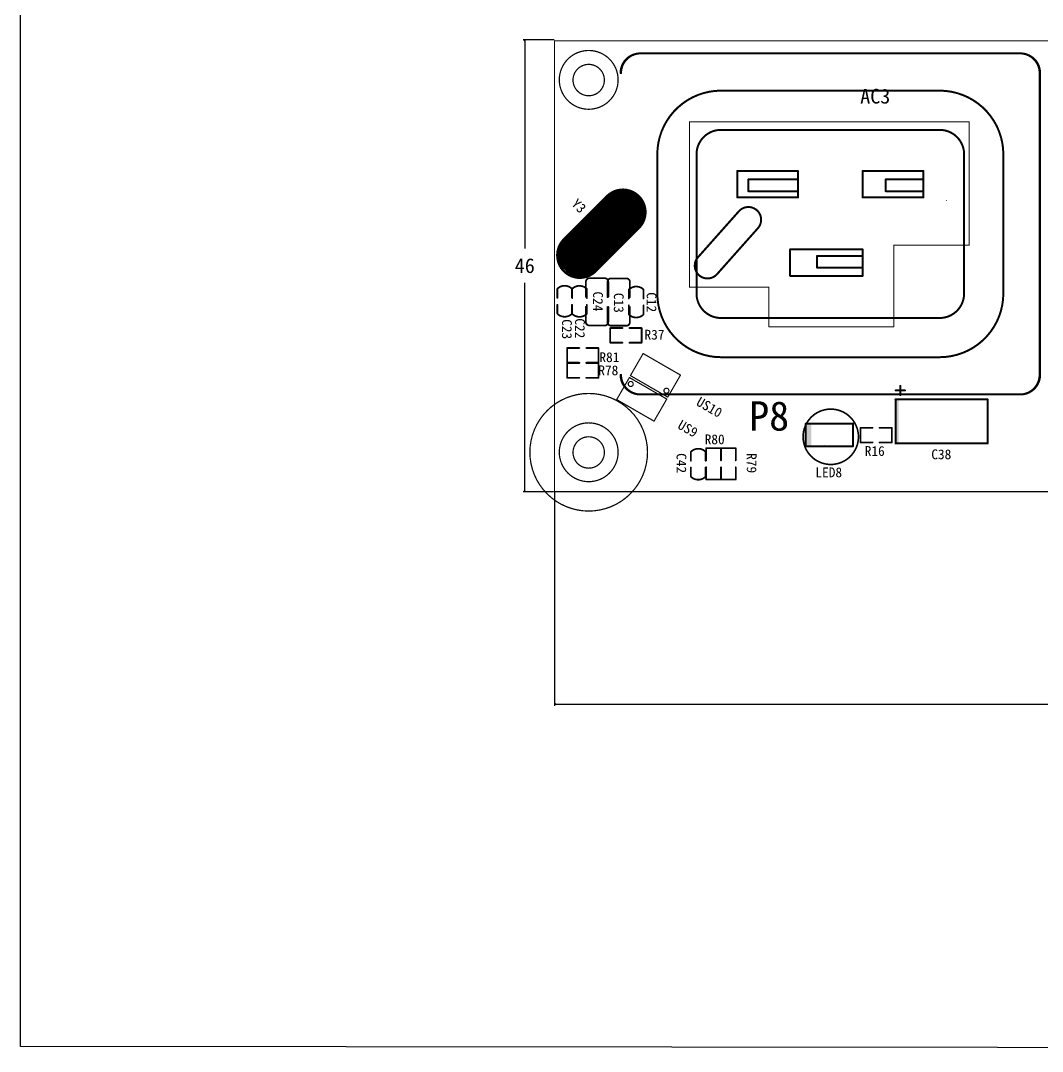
# Model space of a CAD drawing. Extents: x 741 to 1239, y 424 to 620.
# Drawn here: x 740.8 to 845, y 424.3 to 529.5 of the extents above; entities that cross this region are included whole.
import ezdxf

# ---------------------------------------------------------------- set-up
doc = ezdxf.new("R2010")
doc.units = 0
doc.header["$MEASUREMENT"] = 0
doc.layers.get('0').update_dxf_attribs({"linetype": 'CONTINUOUS'})
doc.layers.get('Defpoints').update_dxf_attribs({"linetype": 'CONTINUOUS'})
doc.layers.add('KEEPOUTLAYER', color=6, linetype='CONTINUOUS')
doc.layers.add('TOPOVERLAY', color=7, linetype='CONTINUOUS')
doc.styles.get("Standard").update_dxf_attribs({"font": 'SimSun.ttf'})
doc.dimstyles.get("Standard").update_dxf_attribs({"dimtxt": 0.18, "dimasz": 0.18, "dimexe": 0.18, "dimexo": 0.0625, "dimgap": 0.09, "dimtad": 0, "dimtih": 1, "dimtoh": 1, "dimdec": 4, "dimzin": 0, "dimdsep": 46, "dimtxsty": 'Standard', "dimcen": 0.09, "dimadec": 0, "dimazin": 0, "dimtfac": 1, "dimtdec": 4, "dimtofl": 0, "dimtmove": 0, "dimatfit": 0, "dimfxl": 1, "dimtolj": 1, "dimtzin": 0, "dimarcsym": 0})

# ---------------------------------------------------------------- blocks, each defined once
blk = doc.blocks.new('SSOP_EL3H7_1')
at = {"layer": 'TOPOVERLAY', "const_width": 0.12}
for points in [[(2.2, 1.3), (-2.2, 1.3)], [(-2.2, 1.3), (-2.2, -1.3)], [(2.2, 1.3), (2.2, -1.3)], [(2.2, -1.3), (-2.2, -1.3)]]:
    blk.add_lwpolyline(points, dxfattribs=at)
at = {"layer": 'TOPOVERLAY'}
for points, const_width in [([(-2.23, 1.3, 1), (-2.17, 1.3, 1)], 0.0599), ([(-2.23, 1.3, 1), (-2.17, 1.3, 1)], 0.0599), ([(-1.5, 0.8, 1), (-2.01, 0.8, 1)], 0.12), ([(2.17, 1.3, 1), (2.23, 1.3, 1)], 0.0599), ([(2.17, 1.3, 1), (2.23, 1.3, 1)], 0.0599), ([(-2.04, 0.8, 1), (-1.98, 0.8, 1)], 0.0599), ([(-1.53, 0.8, 1), (-1.47, 0.8, 1)], 0.0599), ([(-2.23, -1.3, 1), (-2.17, -1.3, 1)], 0.0599), ([(-2.23, -1.3, 1), (-2.17, -1.3, 1)], 0.0599), ([(2.17, -1.3, 1), (2.23, -1.3, 1)], 0.0599), ([(2.17, -1.3, 1), (2.23, -1.3, 1)], 0.0599)]:
    blk.add_lwpolyline(points, format="xyb", close=True, dxfattribs=dict(at, const_width=const_width))
blk = doc.blocks.new('SSOP_EL3H7_2')
at = {"layer": 'TOPOVERLAY', "const_width": 0.12}
for points in [[(-2.2, 1.3), (2.2, 1.3)], [(-2.2, -1.3), (-2.2, 1.3)], [(2.2, -1.3), (2.2, 1.3)], [(-2.2, -1.3), (2.2, -1.3)]]:
    blk.add_lwpolyline(points, dxfattribs=at)
at = {"layer": 'TOPOVERLAY'}
for points, const_width in [([(-2.23, 1.3, 1), (-2.17, 1.3, 1)], 0.0599), ([(-2.23, 1.3, 1), (-2.17, 1.3, 1)], 0.0599), ([(-1.5, 0.8, 1), (-2.01, 0.8, 1)], 0.12), ([(2.17, 1.3, 1), (2.23, 1.3, 1)], 0.0599), ([(2.17, 1.3, 1), (2.23, 1.3, 1)], 0.0599), ([(-2.04, 0.8, 1), (-1.98, 0.8, 1)], 0.0599), ([(-1.53, 0.8, 1), (-1.47, 0.8, 1)], 0.0599), ([(-2.23, -1.3, 1), (-2.17, -1.3, 1)], 0.0599), ([(-2.23, -1.3, 1), (-2.17, -1.3, 1)], 0.0599), ([(2.17, -1.3, 1), (2.23, -1.3, 1)], 0.0599), ([(2.17, -1.3, 1), (2.23, -1.3, 1)], 0.0599)]:
    blk.add_lwpolyline(points, format="xyb", close=True, dxfattribs=dict(at, const_width=const_width))
blk = doc.blocks.new('0603_3')
at = {"layer": 'TOPOVERLAY', "const_width": 0.178}
for points in [[(0.75, 1.6), (-0.75, 1.6)], [(-0.75, 0.35), (-0.75, 1.6)], [(0.75, 0.35), (0.75, 1.6)], [(-0.75, -1.6), (-0.75, -0.35)], [(0.75, -1.6), (0.75, -0.35)], [(0.75, -1.6), (-0.75, -1.6)]]:
    blk.add_lwpolyline(points, dxfattribs=at)
at = {"layer": 'TOPOVERLAY', "const_width": 0.0889}
for points in [[(-0.79, 1.6, 1), (-0.71, 1.6, 1)], [(-0.79, 1.6, 1), (-0.71, 1.6, 1)], [(0.71, 1.6, 1), (0.79, 1.6, 1)], [(0.71, 1.6, 1), (0.79, 1.6, 1)], [(-0.79, 0.35, 1), (-0.71, 0.35, 1)], [(0.71, 0.35, 1), (0.79, 0.35, 1)], [(-0.79, -0.35, 1), (-0.71, -0.35, 1)], [(0.71, -0.35, 1), (0.79, -0.35, 1)], [(-0.79, -1.6, 1), (-0.71, -1.6, 1)], [(-0.79, -1.6, 1), (-0.71, -1.6, 1)], [(0.71, -1.6, 1), (0.79, -1.6, 1)], [(0.71, -1.6, 1), (0.79, -1.6, 1)]]:
    blk.add_lwpolyline(points, format="xyb", close=True, dxfattribs=at)
blk = doc.blocks.new('0603_4')
at = {"layer": 'TOPOVERLAY', "const_width": 0.178}
for points in [[(-0.75, 1.6), (0.75, 1.6)], [(-0.75, 0.35), (-0.75, 1.6)], [(0.75, 0.35), (0.75, 1.6)], [(-0.75, -1.6), (-0.75, -0.35)], [(0.75, -1.6), (0.75, -0.35)], [(-0.75, -1.6), (0.75, -1.6)]]:
    blk.add_lwpolyline(points, dxfattribs=at)
at = {"layer": 'TOPOVERLAY', "const_width": 0.0889}
for points in [[(-0.79, 1.6, 1), (-0.71, 1.6, 1)], [(-0.79, 1.6, 1), (-0.71, 1.6, 1)], [(0.71, 1.6, 1), (0.79, 1.6, 1)], [(0.71, 1.6, 1), (0.79, 1.6, 1)], [(-0.79, 0.35, 1), (-0.71, 0.35, 1)], [(0.71, 0.35, 1), (0.79, 0.35, 1)], [(-0.79, -0.35, 1), (-0.71, -0.35, 1)], [(0.71, -0.35, 1), (0.79, -0.35, 1)], [(-0.79, -1.6, 1), (-0.71, -1.6, 1)], [(-0.79, -1.6, 1), (-0.71, -1.6, 1)], [(0.71, -1.6, 1), (0.79, -1.6, 1)], [(0.71, -1.6, 1), (0.79, -1.6, 1)]]:
    blk.add_lwpolyline(points, format="xyb", close=True, dxfattribs=at)
blk = doc.blocks.new('0603_5')
at = {"layer": 'TOPOVERLAY', "const_width": 0.178}
for points in [[(-0.75, 1.6), (0.75, 1.6)], [(-0.75, 0.35), (-0.75, 1.6)], [(0.75, 0.35), (0.75, 1.6)], [(-0.75, -1.6), (-0.75, -0.35)], [(0.75, -1.6), (0.75, -0.35)], [(-0.75, -1.6), (0.75, -1.6)]]:
    blk.add_lwpolyline(points, dxfattribs=at)
at = {"layer": 'TOPOVERLAY', "const_width": 0.0889}
for points in [[(-0.79, 1.6, 1), (-0.71, 1.6, 1)], [(-0.79, 1.6, 1), (-0.71, 1.6, 1)], [(0.71, 1.6, 1), (0.79, 1.6, 1)], [(0.71, 1.6, 1), (0.79, 1.6, 1)], [(-0.79, 0.35, 1), (-0.71, 0.35, 1)], [(0.71, 0.35, 1), (0.79, 0.35, 1)], [(-0.79, -0.35, 1), (-0.71, -0.35, 1)], [(0.71, -0.35, 1), (0.79, -0.35, 1)], [(-0.79, -1.6, 1), (-0.71, -1.6, 1)], [(-0.79, -1.6, 1), (-0.71, -1.6, 1)], [(0.71, -1.6, 1), (0.79, -1.6, 1)], [(0.71, -1.6, 1), (0.79, -1.6, 1)]]:
    blk.add_lwpolyline(points, format="xyb", close=True, dxfattribs=at)
blk = doc.blocks.new('0603_6')
at = {"layer": 'TOPOVERLAY', "const_width": 0.178}
for points in [[(0.75, 1.6), (-0.75, 1.6)], [(-0.75, 0.35), (-0.75, 1.6)], [(0.75, 0.35), (0.75, 1.6)], [(-0.75, -1.6), (-0.75, -0.35)], [(0.75, -1.6), (0.75, -0.35)], [(0.75, -1.6), (-0.75, -1.6)]]:
    blk.add_lwpolyline(points, dxfattribs=at)
at = {"layer": 'TOPOVERLAY', "const_width": 0.0889}
for points in [[(-0.79, 1.6, 1), (-0.71, 1.6, 1)], [(-0.79, 1.6, 1), (-0.71, 1.6, 1)], [(0.71, 1.6, 1), (0.79, 1.6, 1)], [(0.71, 1.6, 1), (0.79, 1.6, 1)], [(-0.79, 0.35, 1), (-0.71, 0.35, 1)], [(0.71, 0.35, 1), (0.79, 0.35, 1)], [(-0.79, -0.35, 1), (-0.71, -0.35, 1)], [(0.71, -0.35, 1), (0.79, -0.35, 1)], [(-0.79, -1.6, 1), (-0.71, -1.6, 1)], [(-0.79, -1.6, 1), (-0.71, -1.6, 1)], [(0.71, -1.6, 1), (0.79, -1.6, 1)], [(0.71, -1.6, 1), (0.79, -1.6, 1)]]:
    blk.add_lwpolyline(points, format="xyb", close=True, dxfattribs=at)
blk = doc.blocks.new('0603C_7')
at = {"layer": 'TOPOVERLAY', "const_width": 0.18}
for points in [[(-0.75, 1.28, -0.414214), (0.75, 1.28)], [(0.75, -1.26, -0.414214), (-0.75, -1.26)]]:
    blk.add_lwpolyline(points, format="xyb", dxfattribs=at)
for points in [[(-0.75, 1.28), (-0.75, 0.35)], [(0.75, 1.28), (0.75, 0.35)], [(-0.75, -0.35), (-0.75, -1.26)], [(0.75, -0.35), (0.75, -1.26)]]:
    blk.add_lwpolyline(points, dxfattribs=at)
at = {"layer": 'TOPOVERLAY', "const_width": 0.09}
for points in [[(-0.79, 1.28, 1), (-0.7, 1.28, 1)], [(-0.79, 1.28, 1), (-0.7, 1.28, 1)], [(0.71, 1.28, 1), (0.8, 1.28, 1)], [(0.71, 1.28, 1), (0.8, 1.28, 1)], [(-0.79, 0.35, 1), (-0.7, 0.35, 1)], [(0.71, 0.35, 1), (0.8, 0.35, 1)], [(-0.79, -0.35, 1), (-0.7, -0.35, 1)], [(0.71, -0.35, 1), (0.8, -0.35, 1)], [(-0.79, -1.26, 1), (-0.7, -1.26, 1)], [(-0.79, -1.26, 1), (-0.7, -1.26, 1)], [(0.71, -1.26, 1), (0.8, -1.26, 1)], [(0.71, -1.26, 1), (0.8, -1.26, 1)]]:
    blk.add_lwpolyline(points, format="xyb", close=True, dxfattribs=at)
blk = doc.blocks.new('XTAL_2_29')
at = {"layer": 'TOPOVERLAY', "const_width": 0.254}
for points in [[(-3.07, -2.29, -1), (-3.07, 2.29)], [(3.15, 2.29, -1), (3.15, -2.29)]]:
    blk.add_lwpolyline(points, format="xyb", dxfattribs=at)
at = {"layer": 'TOPOVERLAY'}
for points, const_width in [([(2.9, 0), (-2.84, 0)], 4.83), ([(3.15, 2.29), (-3.07, 2.29)], 0.254), ([(3.15, -2.29), (-3.07, -2.29)], 0.254)]:
    blk.add_lwpolyline(points, dxfattribs=dict(at, const_width=const_width))
for points, const_width in [([(-4.05, 0, 1), (-1.64, 0, 1)], 2.41), ([(-3.14, 2.29, 1), (-3.01, 2.29, 1)], 0.127), ([(-3.14, 2.29, 1), (-3.01, 2.29, 1)], 0.127), ([(1.69, 0, 1), (4.1, 0, 1)], 2.41), ([(3.09, 2.29, 1), (3.21, 2.29, 1)], 0.127), ([(3.09, 2.29, 1), (3.21, 2.29, 1)], 0.127), ([(-3.14, -2.29, 1), (-3.01, -2.29, 1)], 0.127), ([(-3.14, -2.29, 1), (-3.01, -2.29, 1)], 0.127), ([(3.09, -2.29, 1), (3.21, -2.29, 1)], 0.127), ([(3.09, -2.29, 1), (3.21, -2.29, 1)], 0.127)]:
    blk.add_lwpolyline(points, format="xyb", close=True, dxfattribs=dict(at, const_width=const_width))
blk = doc.blocks.new('0603_94')
at = {"layer": 'TOPOVERLAY', "const_width": 0.178}
for points in [[(-0.75, 1.6), (-0.75, 0.35)], [(-0.75, 1.6), (0.75, 1.6)], [(0.75, 1.6), (0.75, 0.35)], [(-0.75, -0.35), (-0.75, -1.6)], [(0.75, -0.35), (0.75, -1.6)], [(-0.75, -1.6), (0.75, -1.6)]]:
    blk.add_lwpolyline(points, dxfattribs=at)
at = {"layer": 'TOPOVERLAY', "const_width": 0.0889}
for points in [[(-0.79, 1.6, 1), (-0.71, 1.6, 1)], [(-0.79, 1.6, 1), (-0.71, 1.6, 1)], [(0.71, 1.6, 1), (0.79, 1.6, 1)], [(0.71, 1.6, 1), (0.79, 1.6, 1)], [(-0.79, 0.35, 1), (-0.71, 0.35, 1)], [(0.71, 0.35, 1), (0.79, 0.35, 1)], [(-0.79, -0.35, 1), (-0.71, -0.35, 1)], [(0.71, -0.35, 1), (0.79, -0.35, 1)], [(-0.79, -1.6, 1), (-0.71, -1.6, 1)], [(-0.79, -1.6, 1), (-0.71, -1.6, 1)], [(0.71, -1.6, 1), (0.79, -1.6, 1)], [(0.71, -1.6, 1), (0.79, -1.6, 1)]]:
    blk.add_lwpolyline(points, format="xyb", close=True, dxfattribs=at)
blk = doc.blocks.new('0603_114')
at = {"layer": 'TOPOVERLAY', "const_width": 0.178}
for points in [[(-0.75, 0.35), (-0.75, 1.6)], [(0.75, 1.6), (-0.75, 1.6)], [(0.75, 0.35), (0.75, 1.6)], [(-0.75, -1.6), (-0.75, -0.35)], [(0.75, -1.6), (0.75, -0.35)], [(0.75, -1.6), (-0.75, -1.6)]]:
    blk.add_lwpolyline(points, dxfattribs=at)
at = {"layer": 'TOPOVERLAY', "const_width": 0.0889}
for points in [[(-0.79, 1.6, 1), (-0.71, 1.6, 1)], [(-0.79, 1.6, 1), (-0.71, 1.6, 1)], [(0.71, 1.6, 1), (0.79, 1.6, 1)], [(0.71, 1.6, 1), (0.79, 1.6, 1)], [(-0.79, 0.35, 1), (-0.71, 0.35, 1)], [(0.71, 0.35, 1), (0.79, 0.35, 1)], [(-0.79, -0.35, 1), (-0.71, -0.35, 1)], [(0.71, -0.35, 1), (0.79, -0.35, 1)], [(-0.79, -1.6, 1), (-0.71, -1.6, 1)], [(-0.79, -1.6, 1), (-0.71, -1.6, 1)], [(0.71, -1.6, 1), (0.79, -1.6, 1)], [(0.71, -1.6, 1), (0.79, -1.6, 1)]]:
    blk.add_lwpolyline(points, format="xyb", close=True, dxfattribs=at)
blk = doc.blocks.new('0805LED_137')
at = {"layer": 'TOPOVERLAY', "const_width": 0.203}
for points in [[(-2.59, 1.15), (-0.69, 1.15)], [(-2.59, -1.14), (-2.59, 1.15)], [(-0.69, 1.15), (0.33, 1.15)], [(0.33, 1.15), (2.24, 1.15)], [(2.24, -1.14), (2.24, 1.15)], [(-2.59, -1.14), (-0.69, -1.14)], [(-0.69, -1.14), (0.33, -1.14)], [(0.33, -1.14), (2.24, -1.14)]]:
    blk.add_lwpolyline(points, dxfattribs=at)
at = {"layer": 'TOPOVERLAY', "const_width": 0.102}
for points in [[(-2.64, 1.15, 1), (-2.54, 1.15, 1)], [(-2.64, 1.15, 1), (-2.54, 1.15, 1)], [(-0.74, 1.15, 1), (-0.63, 1.15, 1)], [(-0.74, 1.15, 1), (-0.63, 1.15, 1)], [(0.28, 1.15, 1), (0.38, 1.15, 1)], [(0.28, 1.15, 1), (0.38, 1.15, 1)], [(2.18, 1.15, 1), (2.29, 1.15, 1)], [(2.18, 1.15, 1), (2.29, 1.15, 1)], [(-2.64, -1.14, 1), (-2.54, -1.14, 1)], [(-2.64, -1.14, 1), (-2.54, -1.14, 1)], [(-0.74, -1.14, 1), (-0.63, -1.14, 1)], [(-0.74, -1.14, 1), (-0.63, -1.14, 1)], [(0.28, -1.14, 1), (0.38, -1.14, 1)], [(0.28, -1.14, 1), (0.38, -1.14, 1)], [(2.18, -1.14, 1), (2.29, -1.14, 1)], [(2.18, -1.14, 1), (2.29, -1.14, 1)]]:
    blk.add_lwpolyline(points, format="xyb", close=True, dxfattribs=at)
at = {"layer": 'TOPOVERLAY'}
blk.add_solid([(-2.58, -1.13), (-2.02, -1.13), (-2.58, 1.15), (-2.02, 1.15)], dxfattribs=at)
blk = doc.blocks.new('C2220_166')
at = {"layer": 'TOPOVERLAY', "const_width": 0.203}
for points in [[(-4.67, 3.16), (-3.72, 3.16)], [(-4.2, 2.68), (-4.2, 3.63)], [(-4.7, 2.25), (-2.72, 2.25)], [(-4.7, 2.25), (-4.69, 2.25)], [(-4.69, -2.25), (-4.69, 2.25)], [(-2.72, 2.25), (0, 2.25)], [(0, 2.25), (4.7, 2.25)], [(4.7, 2.25), (4.7, 2.25)], [(4.7, -2.25), (4.7, 2.25)], [(-4.69, -2.25), (0, -2.25)], [(0, -2.25), (4.69, -2.25)], [(4.69, -2.25), (4.7, -2.25)], [(4.69, -2.25), (4.7, -2.25)]]:
    blk.add_lwpolyline(points, dxfattribs=at)
at = {"layer": 'TOPOVERLAY', "const_width": 0.102}
for points in [[(-4.72, 3.16, 1), (-4.62, 3.16, 1)], [(-4.25, 3.63, 1), (-4.15, 3.63, 1)], [(-3.78, 3.16, 1), (-3.67, 3.16, 1)], [(-4.75, 2.25, 1), (-4.64, 2.25, 1)], [(-4.75, 2.25, 1), (-4.64, 2.25, 1)], [(-4.74, 2.25, 1), (-4.64, 2.25, 1)], [(-4.74, 2.25, 1), (-4.64, 2.25, 1)], [(-4.25, 2.68, 1), (-4.15, 2.68, 1)], [(-2.77, 2.25, 1), (-2.67, 2.25, 1)], [(-2.77, 2.25, 1), (-2.67, 2.25, 1)], [(-0.05, 2.25, 1), (0.05, 2.25, 1)], [(-0.05, 2.25, 1), (0.05, 2.25, 1)], [(4.64, 2.25, 1), (4.75, 2.25, 1)], [(4.64, 2.25, 1), (4.75, 2.25, 1)], [(4.65, 2.25, 1), (4.75, 2.25, 1)], [(4.65, 2.25, 1), (4.75, 2.25, 1)], [(-4.74, -2.25, 1), (-4.64, -2.25, 1)], [(-4.74, -2.25, 1), (-4.64, -2.25, 1)], [(-0.05, -2.25, 1), (0.05, -2.25, 1)], [(-0.05, -2.25, 1), (0.05, -2.25, 1)], [(4.64, -2.25, 1), (4.74, -2.25, 1)], [(4.64, -2.25, 1), (4.74, -2.25, 1)], [(4.64, -2.25, 1), (4.75, -2.25, 1)], [(4.64, -2.25, 1), (4.75, -2.25, 1)], [(4.64, -2.25, 1), (4.74, -2.25, 1)], [(4.64, -2.25, 1), (4.75, -2.25, 1)]]:
    blk.add_lwpolyline(points, format="xyb", close=True, dxfattribs=at)
at = {"layer": 'TOPOVERLAY'}
blk.add_solid([(-4.69, -2.25), (-4.36, -2.25), (-4.69, 2.25), (-4.36, 2.25)], dxfattribs=at)
blk = doc.blocks.new('0603C_178')
at = {"layer": 'TOPOVERLAY', "const_width": 0.18}
for points in [[(-0.75, 1.28, -0.414214), (0.75, 1.28)], [(0.75, -1.26, -0.414214), (-0.75, -1.26)]]:
    blk.add_lwpolyline(points, format="xyb", dxfattribs=at)
for points in [[(-0.75, 0.35), (-0.75, 1.28)], [(0.75, 0.35), (0.75, 1.28)], [(-0.75, -1.26), (-0.75, -0.35)], [(0.75, -1.26), (0.75, -0.35)]]:
    blk.add_lwpolyline(points, dxfattribs=at)
at = {"layer": 'TOPOVERLAY', "const_width": 0.09}
for points in [[(-0.79, 1.28, 1), (-0.7, 1.28, 1)], [(-0.79, 1.28, 1), (-0.7, 1.28, 1)], [(0.71, 1.28, 1), (0.8, 1.28, 1)], [(0.71, 1.28, 1), (0.8, 1.28, 1)], [(-0.79, 0.35, 1), (-0.7, 0.35, 1)], [(0.71, 0.35, 1), (0.8, 0.35, 1)], [(-0.79, -0.35, 1), (-0.7, -0.35, 1)], [(0.71, -0.35, 1), (0.8, -0.35, 1)], [(-0.79, -1.26, 1), (-0.7, -1.26, 1)], [(-0.79, -1.26, 1), (-0.7, -1.26, 1)], [(0.71, -1.26, 1), (0.8, -1.26, 1)], [(0.71, -1.26, 1), (0.8, -1.26, 1)]]:
    blk.add_lwpolyline(points, format="xyb", close=True, dxfattribs=at)
blk = doc.blocks.new('0603C_179')
at = {"layer": 'TOPOVERLAY', "const_width": 0.18}
for points in [[(-0.75, 1.28, -0.414214), (0.75, 1.28)], [(0.75, -1.26, -0.414214), (-0.75, -1.26)]]:
    blk.add_lwpolyline(points, format="xyb", dxfattribs=at)
for points in [[(-0.75, 0.35), (-0.75, 1.28)], [(0.75, 0.35), (0.75, 1.28)], [(-0.75, -1.26), (-0.75, -0.35)], [(0.75, -1.26), (0.75, -0.35)]]:
    blk.add_lwpolyline(points, dxfattribs=at)
at = {"layer": 'TOPOVERLAY', "const_width": 0.09}
for points in [[(-0.79, 1.28, 1), (-0.7, 1.28, 1)], [(-0.79, 1.28, 1), (-0.7, 1.28, 1)], [(0.71, 1.28, 1), (0.8, 1.28, 1)], [(0.71, 1.28, 1), (0.8, 1.28, 1)], [(-0.79, 0.35, 1), (-0.7, 0.35, 1)], [(0.71, 0.35, 1), (0.8, 0.35, 1)], [(-0.79, -0.35, 1), (-0.7, -0.35, 1)], [(0.71, -0.35, 1), (0.8, -0.35, 1)], [(-0.79, -1.26, 1), (-0.7, -1.26, 1)], [(-0.79, -1.26, 1), (-0.7, -1.26, 1)], [(0.71, -1.26, 1), (0.8, -1.26, 1)], [(0.71, -1.26, 1), (0.8, -1.26, 1)]]:
    blk.add_lwpolyline(points, format="xyb", close=True, dxfattribs=at)
blk = doc.blocks.new('0603C_189')
at = {"layer": 'TOPOVERLAY', "const_width": 0.18}
for points in [[(-0.75, 1.28, -0.414214), (0.75, 1.28)], [(0.75, -1.26, -0.414214), (-0.75, -1.26)]]:
    blk.add_lwpolyline(points, format="xyb", dxfattribs=at)
for points in [[(-0.75, 1.28), (-0.75, 0.35)], [(0.75, 1.28), (0.75, 0.35)], [(-0.75, -0.35), (-0.75, -1.26)], [(0.75, -0.35), (0.75, -1.26)]]:
    blk.add_lwpolyline(points, dxfattribs=at)
at = {"layer": 'TOPOVERLAY', "const_width": 0.09}
for points in [[(-0.79, 1.28, 1), (-0.7, 1.28, 1)], [(-0.79, 1.28, 1), (-0.7, 1.28, 1)], [(0.71, 1.28, 1), (0.8, 1.28, 1)], [(0.71, 1.28, 1), (0.8, 1.28, 1)], [(-0.79, 0.35, 1), (-0.7, 0.35, 1)], [(0.71, 0.35, 1), (0.8, 0.35, 1)], [(-0.79, -0.35, 1), (-0.7, -0.35, 1)], [(0.71, -0.35, 1), (0.8, -0.35, 1)], [(-0.79, -1.26, 1), (-0.7, -1.26, 1)], [(-0.79, -1.26, 1), (-0.7, -1.26, 1)], [(0.71, -1.26, 1), (0.8, -1.26, 1)], [(0.71, -1.26, 1), (0.8, -1.26, 1)]]:
    blk.add_lwpolyline(points, format="xyb", close=True, dxfattribs=at)
blk = doc.blocks.new('_Open90')
at = {"color": 0, "linetype": 'ByBlock', "lineweight": -2}
for p, q in [((0, 0), (-1, 0)), ((-0.5, 0.5), (0, 0)), ((0, 0), (-0.5, -0.5))]:
    blk.add_line(p, q, dxfattribs=at)
blk = doc.blocks.new('*D829')
at = {"color": 0, "linetype": 'Continuous', "lineweight": -2}
for p, q in [((795.24, 481.34), (795.24, 459.54)), ((1130.28, 481.26), (1130.28, 459.54))]:
    blk.add_line(p, q, dxfattribs=at)
at = {"color": 6, "linetype": 'Continuous', "lineweight": -2}
for p, q in [((795.42, 459.72), (960.29, 459.72)), ((1130.1, 459.72), (965.23, 459.72))]:
    blk.add_line(p, q, dxfattribs=at)
at = {"layer": 'Defpoints', "color": 0, "linetype": 'Continuous'}
for p in [(795.24, 481.4), (1130.28, 481.32), (1130.28, 459.72)]:
    blk.add_point(p, dxfattribs=at)
at = {"color": 6, "linetype": 'Continuous', "lineweight": -2, "xscale": 0.18, "yscale": 0.18, "zscale": 0.18, "rotation": 180}
blk.add_blockref('_Open90', (795.24, 459.72), dxfattribs=at)
at = {"color": 6, "linetype": 'Continuous', "lineweight": -2, "xscale": 0.18, "yscale": 0.18, "zscale": 0.18}
blk.add_blockref('_Open90', (1130.28, 459.72), dxfattribs=at)
at = {"color": 6, "linetype": 'Continuous', "insert": (962.76, 459.72), "char_height": 1.5, "attachment_point": 5}
blk.add_mtext('\\A1;335', dxfattribs=at)
blk = doc.blocks.new('*D830')
at = {"color": 0, "linetype": 'Continuous', "lineweight": -2}
for p, q in [((795.22, 527.5), (792.03, 527.5)), ((795.13, 481.38), (792.03, 481.38))]:
    blk.add_line(p, q, dxfattribs=at)
at = {"color": 6, "linetype": 'Continuous', "lineweight": -2}
for p, q in [((792.21, 527.32), (792.21, 506.19)), ((792.21, 481.56), (792.21, 502.69))]:
    blk.add_line(p, q, dxfattribs=at)
at = {"layer": 'Defpoints', "color": 0, "linetype": 'Continuous'}
for p in [(795.28, 527.5), (792.21, 481.38), (795.19, 481.38)]:
    blk.add_point(p, dxfattribs=at)
at = {"color": 6, "linetype": 'Continuous', "lineweight": -2, "xscale": 0.18, "yscale": 0.18, "zscale": 0.18}
for p, rotation in [((792.21, 527.5), 90), ((792.21, 481.38), 270)]:
    blk.add_blockref('_Open90', p, dxfattribs=dict(at, rotation=rotation))
at = {"color": 6, "linetype": 'Continuous', "insert": (792.21, 504.44), "char_height": 1.5, "attachment_point": 5}
blk.add_mtext('\\A1;46', dxfattribs=at)

msp = doc.modelspace()

# ---------------------------------------------------------------- linework, layer by layer
at = {"linetype": 'Continuous'}
msp.add_lwpolyline([(740.78, 620.18), (1239.13, 619.5), (1239.13, 424.28), (740.78, 424.79)], close=True, dxfattribs=at)
at = {"layer": 'KEEPOUTLAYER'}
for points, const_width in [([(795.23, 527.39), (1130.23, 527.39)], 0.1), ([(795.23, 481.39), (795.23, 527.39)], 0.1), ([(809.02, 519.13), (837.56, 519.13)], 0.1), ([(809.02, 502.25), (809.02, 519.13)], 0.1), ([(837.56, 518.72), (837.56, 519.13)], 0.1), ([(837.56, 506.55), (837.56, 518.72)], 0.1), ([(829.85, 498.22), (829.85, 506.55)], 0.1), ([(829.85, 506.55), (837.56, 506.55)], 0.1), ([(809.02, 502.25), (817.12, 502.25)], 0.1), ([(817.12, 498.22), (817.12, 502.25)], 0.1), ([(817.12, 498.22), (829.85, 498.22)], 0.1), ([(795.23, 481.39), (1130.23, 481.39)], 0.127)]:
    msp.add_lwpolyline(points, dxfattribs=dict(at, const_width=const_width))
for points, const_width in [([(795.2, 527.39, 1), (795.25, 527.39, 1)], 0.05), ([(795.2, 527.39, 1), (795.25, 527.39, 1)], 0.05), ([(800.33, 523.39, 1), (797.13, 523.39, 1)], 0.127), ([(797.09, 523.39, 1), (797.16, 523.39, 1)], 0.0635), ([(800.29, 523.39, 1), (800.36, 523.39, 1)], 0.0635), ([(808.99, 519.13, 1), (809.04, 519.13, 1)], 0.05), ([(808.99, 519.13, 1), (809.04, 519.13, 1)], 0.05), ([(837.53, 519.13, 1), (837.58, 519.13, 1)], 0.05), ([(837.53, 519.13, 1), (837.58, 519.13, 1)], 0.05), ([(837.53, 518.72, 1), (837.58, 518.72, 1)], 0.05), ([(837.53, 518.72, 1), (837.58, 518.72, 1)], 0.05), ([(829.82, 506.55, 1), (829.87, 506.55, 1)], 0.05), ([(829.82, 506.55, 1), (829.87, 506.55, 1)], 0.05), ([(837.53, 506.55, 1), (837.58, 506.55, 1)], 0.05), ([(837.53, 506.55, 1), (837.58, 506.55, 1)], 0.05), ([(808.99, 502.25, 1), (809.04, 502.25, 1)], 0.05), ([(808.99, 502.25, 1), (809.04, 502.25, 1)], 0.05), ([(817.09, 502.25, 1), (817.14, 502.25, 1)], 0.05), ([(817.09, 502.25, 1), (817.14, 502.25, 1)], 0.05), ([(817.09, 498.22, 1), (817.14, 498.22, 1)], 0.05), ([(817.09, 498.22, 1), (817.14, 498.22, 1)], 0.05), ([(829.82, 498.22, 1), (829.87, 498.22, 1)], 0.05), ([(829.82, 498.22, 1), (829.87, 498.22, 1)], 0.05), ([(800.33, 485.39, 1), (797.13, 485.39, 1)], 0.127), ([(797.09, 485.39, 1), (797.16, 485.39, 1)], 0.0635), ([(800.29, 485.39, 1), (800.36, 485.39, 1)], 0.0635), ([(795.19, 481.39, 1), (795.26, 481.39, 1)], 0.0635), ([(795.2, 481.39, 1), (795.25, 481.39, 1)], 0.05)]:
    msp.add_lwpolyline(points, format="xyb", close=True, dxfattribs=dict(at, const_width=const_width))
at = {"layer": 'TOPOVERLAY'}
for points, const_width in [([(801.73, 523.41, 1), (795.73, 523.41, 1)], 0.127), ([(803.98, 526.16, 1), (803.98, 526.06, 1)], 0.102), ([(803.98, 526.16, 1), (803.98, 526.06, 1)], 0.102), ([(804.03, 526.16, 1), (804.03, 526.06, 1)], 0.102), ([(842.73, 526.16, 1), (842.73, 526.06, 1)], 0.102), ([(842.78, 526.16, 1), (842.78, 526.06, 1)], 0.102), ([(842.78, 526.16, 1), (842.78, 526.06, 1)], 0.102), ([(801.98, 524.16, 1), (801.98, 524.06, 1)], 0.102), ([(801.98, 524.16, 1), (801.98, 524.06, 1)], 0.102), ([(802.03, 524.16, 1), (802.03, 524.06, 1)], 0.102), ([(802.03, 524.16, 1), (802.03, 524.06, 1)], 0.102), ([(844.73, 524.16, 1), (844.73, 524.06, 1)], 0.102), ([(844.73, 524.16, 1), (844.73, 524.06, 1)], 0.102), ([(844.78, 524.16, 1), (844.78, 524.06, 1)], 0.102), ([(844.78, 524.16, 1), (844.78, 524.06, 1)], 0.102), ([(795.69, 523.41, 1), (795.76, 523.41, 1)], 0.0635), ([(801.69, 523.41, 1), (801.76, 523.41, 1)], 0.0635), ([(812.23, 522.36, 1), (812.23, 522.26, 1)], 0.102), ([(812.23, 522.36, 1), (812.23, 522.26, 1)], 0.102), ([(834.53, 522.36, 1), (834.53, 522.26, 1)], 0.102), ([(834.53, 522.36, 1), (834.53, 522.26, 1)], 0.102), ([(812.23, 518.36, 1), (812.23, 518.26, 1)], 0.102), ([(812.23, 518.36, 1), (812.23, 518.26, 1)], 0.102), ([(834.53, 518.36, 1), (834.53, 518.26, 1)], 0.102), ([(834.53, 518.36, 1), (834.53, 518.26, 1)], 0.102), ([(805.73, 515.86, 1), (805.73, 515.76, 1)], 0.102), ([(805.73, 515.86, 1), (805.73, 515.76, 1)], 0.102), ([(809.73, 515.86, 1), (809.73, 515.76, 1)], 0.102), ([(809.73, 515.86, 1), (809.73, 515.76, 1)], 0.102), ([(837.03, 515.86, 1), (837.03, 515.76, 1)], 0.102), ([(837.03, 515.86, 1), (837.03, 515.76, 1)], 0.102), ([(841.03, 515.86, 1), (841.03, 515.76, 1)], 0.102), ([(841.03, 515.86, 1), (841.03, 515.76, 1)], 0.102), ([(813.88, 514.16, 1), (813.88, 514.06, 1)], 0.102), ([(813.88, 514.16, 1), (813.88, 514.06, 1)], 0.102), ([(815.02, 513.3, 1), (815.02, 513.2, 1)], 0.102), ([(815.02, 513.3, 1), (815.02, 513.2, 1)], 0.102), ([(820.08, 514.16, 1), (820.08, 514.06, 1)], 0.102), ([(820.08, 514.16, 1), (820.08, 514.06, 1)], 0.102), ([(820.08, 513.3, 1), (820.08, 513.2, 1)], 0.102), ([(826.68, 514.16, 1), (826.68, 514.06, 1)], 0.102), ([(826.68, 514.16, 1), (826.68, 514.06, 1)], 0.102), ([(829.03, 513.3, 1), (829.03, 513.2, 1)], 0.102), ([(829.03, 513.3, 1), (829.03, 513.2, 1)], 0.102), ([(832.88, 514.16, 1), (832.88, 514.06, 1)], 0.102), ([(832.88, 514.16, 1), (832.88, 514.06, 1)], 0.102), ([(832.88, 513.3, 1), (832.88, 513.2, 1)], 0.102), ([(813.88, 511.46, 1), (813.88, 511.36, 1)], 0.102), ([(813.88, 511.46, 1), (813.88, 511.36, 1)], 0.102), ([(815.02, 512.1, 1), (815.02, 512, 1)], 0.102), ([(815.02, 512.1, 1), (815.02, 512, 1)], 0.102), ([(820.08, 512.1, 1), (820.08, 512, 1)], 0.102), ([(820.08, 511.46, 1), (820.08, 511.36, 1)], 0.102), ([(820.08, 511.46, 1), (820.08, 511.36, 1)], 0.102), ([(826.68, 511.46, 1), (826.68, 511.36, 1)], 0.102), ([(826.68, 511.46, 1), (826.68, 511.36, 1)], 0.102), ([(829.03, 512.1, 1), (829.03, 512, 1)], 0.102), ([(829.03, 512.1, 1), (829.03, 512, 1)], 0.102), ([(832.88, 512.1, 1), (832.88, 512, 1)], 0.102), ([(832.88, 511.46, 1), (832.88, 511.36, 1)], 0.102), ([(832.88, 511.46, 1), (832.88, 511.36, 1)], 0.102), ([(835.19, 511.12, 1), (835.24, 511.12, 1)], 0.05), ([(835.19, 511.11, 1), (835.24, 511.11, 1)], 0.05), ([(814.05, 510.05, 1), (814.05, 509.95, 1)], 0.102), ([(814.05, 510.05, 1), (814.05, 509.95, 1)], 0.102), ([(815.99, 508.32, 1), (815.99, 508.22, 1)], 0.102), ([(815.99, 508.32, 1), (815.99, 508.22, 1)], 0.102), ([(819.28, 506.16, 1), (819.28, 506.06, 1)], 0.102), ([(819.28, 506.16, 1), (819.28, 506.06, 1)], 0.102), ([(826.68, 506.16, 1), (826.68, 506.06, 1)], 0.102), ([(826.68, 506.16, 1), (826.68, 506.06, 1)], 0.102), ([(809.88, 505.36, 1), (809.88, 505.26, 1)], 0.102), ([(809.88, 505.36, 1), (809.88, 505.26, 1)], 0.102), ([(822.03, 505.5, 1), (822.03, 505.4, 1)], 0.102), ([(822.03, 505.5, 1), (822.03, 505.4, 1)], 0.102), ([(826.68, 505.5, 1), (826.68, 505.4, 1)], 0.102), ([(822.03, 504.3, 1), (822.03, 504.2, 1)], 0.102), ([(822.03, 504.3, 1), (822.03, 504.2, 1)], 0.102), ([(826.68, 504.3, 1), (826.68, 504.2, 1)], 0.102), ([(798.44, 502.77, 1), (798.44, 502.86, 1)], 0.0889), ([(798.45, 502.77, 1), (798.45, 502.86, 1)], 0.0889), ([(798.8, 503.13, 1), (798.8, 503.21, 1)], 0.0889), ([(798.8, 503.13, 1), (798.8, 503.21, 1)], 0.0889), ([(800.37, 503.13, 1), (800.37, 503.21, 1)], 0.0889), ([(800.38, 503.12, 1), (800.38, 503.21, 1)], 0.0889), ([(800.64, 502.75, 1), (800.64, 502.84, 1)], 0.0889), ([(800.65, 502.75, 1), (800.65, 502.84, 1)], 0.0889), ([(800.73, 502.77, 1), (800.73, 502.86, 1)], 0.0889), ([(800.73, 502.77, 1), (800.73, 502.86, 1)], 0.0889), ([(801, 503.11, 1), (801, 503.19, 1)], 0.0889), ([(801, 503.11, 1), (801, 503.19, 1)], 0.0889), ([(802.57, 503.11, 1), (802.57, 503.19, 1)], 0.0889), ([(802.58, 503.1, 1), (802.58, 503.19, 1)], 0.0889), ([(802.93, 502.75, 1), (802.93, 502.84, 1)], 0.0889), ([(802.93, 502.75, 1), (802.93, 502.84, 1)], 0.0889), ([(811.82, 503.63, 1), (811.82, 503.53, 1)], 0.102), ([(811.82, 503.63, 1), (811.82, 503.53, 1)], 0.102), ([(819.28, 503.46, 1), (819.28, 503.36, 1)], 0.102), ([(819.28, 503.46, 1), (819.28, 503.36, 1)], 0.102), ([(826.68, 503.46, 1), (826.68, 503.36, 1)], 0.102), ([(826.68, 503.46, 1), (826.68, 503.36, 1)], 0.102), ([(805.73, 501.66, 1), (805.73, 501.56, 1)], 0.102), ([(805.73, 501.66, 1), (805.73, 501.56, 1)], 0.102), ([(809.73, 501.66, 1), (809.73, 501.56, 1)], 0.102), ([(809.73, 501.66, 1), (809.73, 501.56, 1)], 0.102), ([(837.03, 501.66, 1), (837.03, 501.56, 1)], 0.102), ([(837.03, 501.66, 1), (837.03, 501.56, 1)], 0.102), ([(841.03, 501.66, 1), (841.03, 501.56, 1)], 0.102), ([(841.03, 501.66, 1), (841.03, 501.56, 1)], 0.102), ([(798.44, 501.22, 1), (798.44, 501.31, 1)], 0.0889), ([(800.64, 501.2, 1), (800.64, 501.29, 1)], 0.0889), ([(800.73, 501.22, 1), (800.73, 501.31, 1)], 0.0889), ([(802.93, 501.2, 1), (802.93, 501.29, 1)], 0.0889), ([(798.44, 500.2, 1), (798.44, 500.29, 1)], 0.0889), ([(800.64, 500.18, 1), (800.64, 500.27, 1)], 0.0889), ([(800.73, 500.2, 1), (800.73, 500.29, 1)], 0.0889), ([(802.93, 500.18, 1), (802.93, 500.27, 1)], 0.0889), ([(798.44, 498.66, 1), (798.44, 498.74, 1)], 0.0889), ([(798.44, 498.66, 1), (798.44, 498.74, 1)], 0.0889), ([(800.64, 498.64, 1), (800.64, 498.72, 1)], 0.0889), ([(800.64, 498.64, 1), (800.64, 498.72, 1)], 0.0889), ([(800.73, 498.65, 1), (800.73, 498.74, 1)], 0.0889), ([(800.73, 498.65, 1), (800.73, 498.74, 1)], 0.0889), ([(802.93, 498.63, 1), (802.93, 498.72, 1)], 0.0889), ([(802.93, 498.63, 1), (802.93, 498.72, 1)], 0.0889), ([(812.23, 499.16, 1), (812.23, 499.06, 1)], 0.102), ([(812.23, 499.16, 1), (812.23, 499.06, 1)], 0.102), ([(834.53, 499.16, 1), (834.53, 499.06, 1)], 0.102), ([(834.53, 499.16, 1), (834.53, 499.06, 1)], 0.102), ([(798.8, 498.3, 1), (798.8, 498.39, 1)], 0.0889), ([(798.8, 498.3, 1), (798.8, 498.39, 1)], 0.0889), ([(800.37, 498.3, 1), (800.37, 498.39, 1)], 0.0889), ([(800.37, 498.3, 1), (800.37, 498.39, 1)], 0.0889), ([(801, 498.28, 1), (801, 498.37, 1)], 0.0889), ([(801, 498.28, 1), (801, 498.37, 1)], 0.0889), ([(802.57, 498.28, 1), (802.57, 498.37, 1)], 0.0889), ([(802.57, 498.28, 1), (802.57, 498.37, 1)], 0.0889), ([(812.23, 495.16, 1), (812.23, 495.06, 1)], 0.102), ([(812.23, 495.16, 1), (812.23, 495.06, 1)], 0.102), ([(834.53, 495.16, 1), (834.53, 495.06, 1)], 0.102), ([(834.53, 495.16, 1), (834.53, 495.06, 1)], 0.102), ([(801.98, 493.36, 1), (801.98, 493.26, 1)], 0.102), ([(801.98, 493.36, 1), (801.98, 493.26, 1)], 0.102), ([(802.03, 493.36, 1), (802.03, 493.26, 1)], 0.102), ([(802.03, 493.36, 1), (802.03, 493.26, 1)], 0.102), ([(844.73, 493.36, 1), (844.73, 493.26, 1)], 0.102), ([(844.73, 493.36, 1), (844.73, 493.26, 1)], 0.102), ([(844.78, 493.36, 1), (844.78, 493.26, 1)], 0.102), ([(844.78, 493.36, 1), (844.78, 493.26, 1)], 0.102), ([(804.73, 485.41, 1), (792.73, 485.41, 1)], 0.127), ([(803.98, 491.36, 1), (803.98, 491.26, 1)], 0.102), ([(803.98, 491.36, 1), (803.98, 491.26, 1)], 0.102), ([(804.03, 491.36, 1), (804.03, 491.26, 1)], 0.102), ([(842.73, 491.36, 1), (842.73, 491.26, 1)], 0.102), ([(842.78, 491.36, 1), (842.78, 491.26, 1)], 0.102), ([(842.78, 491.36, 1), (842.78, 491.26, 1)], 0.102), ([(826.27, 486.99, 1), (820.58, 486.99, 1)], 0.127), ([(826.23, 486.99, 1), (820.62, 486.99, 1)], 0.127), ([(801.73, 485.41, 1), (795.73, 485.41, 1)], 0.127), ([(820.55, 486.99, 1), (820.62, 486.99, 1)], 0.0635), ([(820.59, 486.99, 1), (820.65, 486.99, 1)], 0.0635), ([(826.2, 486.99, 1), (826.26, 486.99, 1)], 0.0635), ([(826.24, 486.99, 1), (826.3, 486.99, 1)], 0.0635), ([(792.69, 485.41, 1), (792.76, 485.41, 1)], 0.0635), ([(795.69, 485.41, 1), (795.76, 485.41, 1)], 0.0635), ([(801.69, 485.41, 1), (801.76, 485.41, 1)], 0.0635), ([(804.69, 485.41, 1), (804.76, 485.41, 1)], 0.0635)]:
    msp.add_lwpolyline(points, format="xyb", close=True, dxfattribs=dict(at, const_width=const_width))
for points, const_width in [([(801.98, 524.11, -0.414214), (803.98, 526.11)], 0.203), ([(802.03, 524.11, -0.414214), (804.03, 526.11)], 0.203), ([(842.73, 526.11, -0.414214), (844.73, 524.11)], 0.203), ([(842.78, 526.11, -0.414214), (844.78, 524.11)], 0.203), ([(805.73, 515.81, -0.414214), (812.23, 522.31)], 0.203), ([(834.53, 522.31, -0.414214), (841.03, 515.81)], 0.203), ([(809.73, 515.81, -0.414214), (812.23, 518.31)], 0.203), ([(834.53, 518.31, -0.414214), (837.03, 515.81)], 0.203), ([(814.05, 510, -1), (815.99, 508.27)], 0.203), ([(811.82, 503.58, -1), (809.88, 505.31)], 0.203), ([(798.45, 502.82, -0.414214), (798.8, 503.17)], 0.178), ([(800.38, 503.17, -0.414214), (800.73, 502.81)], 0.178), ([(800.65, 502.8, -0.414214), (801, 503.15)], 0.178), ([(802.58, 503.15, -0.414214), (802.93, 502.79)], 0.178), ([(812.23, 495.11, -0.414214), (805.73, 501.61)], 0.203), ([(812.23, 499.11, -0.414214), (809.73, 501.61)], 0.203), ([(841.03, 501.61, -0.414214), (834.53, 495.11)], 0.203), ([(837.03, 501.61, -0.414214), (834.53, 499.11)], 0.203), ([(798.8, 498.35, -0.414214), (798.44, 498.7)], 0.178), ([(800.73, 498.7, -0.414214), (800.37, 498.34)], 0.178), ([(801, 498.33, -0.414214), (800.64, 498.68)], 0.178), ([(802.93, 498.68, -0.414214), (802.57, 498.32)], 0.178), ([(803.98, 491.31, -0.414214), (801.98, 493.31)], 0.203), ([(804.03, 491.31, -0.414214), (802.03, 493.31)], 0.203), ([(844.73, 493.31, -0.414214), (842.73, 491.31)], 0.203), ([(844.78, 493.31, -0.414214), (842.78, 491.31)], 0.203)]:
    msp.add_lwpolyline(points, format="xyb", dxfattribs=dict(at, const_width=const_width))
for points, const_width in [([(803.98, 526.11), (842.78, 526.11)], 0.203), ([(844.73, 493.31), (844.73, 524.11)], 0.203), ([(844.78, 493.31), (844.78, 524.11)], 0.203), ([(812.23, 522.31), (834.53, 522.31)], 0.203), ([(812.23, 518.31), (834.53, 518.31)], 0.203), ([(805.73, 501.61), (805.73, 515.81)], 0.203), ([(809.73, 501.61), (809.73, 515.81)], 0.203), ([(837.03, 501.61), (837.03, 515.81)], 0.203), ([(841.03, 501.61), (841.03, 515.81)], 0.203), ([(813.88, 514.11), (820.08, 514.11)], 0.203), ([(813.88, 511.41), (813.88, 514.11)], 0.203), ([(815.02, 513.25), (820.08, 513.25)], 0.203), ([(815.02, 512.05), (815.02, 513.25)], 0.203), ([(820.08, 511.41), (820.08, 514.11)], 0.203), ([(826.68, 514.11), (832.88, 514.11)], 0.203), ([(826.68, 511.41), (826.68, 514.11)], 0.203), ([(829.03, 513.25), (832.88, 513.25)], 0.203), ([(829.03, 512.05), (829.03, 513.25)], 0.203), ([(832.88, 511.41), (832.88, 514.11)], 0.203), ([(813.88, 511.41), (820.08, 511.41)], 0.203), ([(815.02, 512.05), (820.08, 512.05)], 0.203), ([(826.68, 511.41), (832.88, 511.41)], 0.203), ([(829.03, 512.05), (832.88, 512.05)], 0.203), ([(835.21, 511.11), (835.21, 511.12)], 0.1), ([(809.88, 505.31), (814.05, 510)], 0.203), ([(811.82, 503.58), (815.99, 508.27)], 0.203), ([(819.28, 506.11), (826.68, 506.11)], 0.203), ([(819.28, 503.41), (819.28, 506.11)], 0.203), ([(826.68, 503.41), (826.68, 506.11)], 0.203), ([(822.03, 505.45), (826.68, 505.45)], 0.203), ([(822.03, 504.25), (822.03, 505.45)], 0.203), ([(822.03, 504.25), (826.68, 504.25)], 0.203), ([(798.44, 501.27), (798.44, 502.82)], 0.178), ([(798.8, 503.17), (800.37, 503.17)], 0.178), ([(800.64, 501.25), (800.64, 502.8)], 0.178), ([(800.73, 501.27), (800.73, 502.81)], 0.178), ([(801, 503.15), (802.57, 503.15)], 0.178), ([(802.93, 501.25), (802.93, 502.79)], 0.178), ([(819.28, 503.41), (826.68, 503.41)], 0.203), ([(798.44, 498.7), (798.44, 500.25)], 0.178), ([(800.64, 498.68), (800.64, 500.23)], 0.178), ([(800.73, 498.7), (800.73, 500.25)], 0.178), ([(802.93, 498.68), (802.93, 500.23)], 0.178), ([(812.23, 499.11), (834.53, 499.11)], 0.203), ([(798.8, 498.35), (800.37, 498.35)], 0.178), ([(801, 498.33), (802.57, 498.33)], 0.178), ([(812.23, 495.11), (834.53, 495.11)], 0.203), ([(803.98, 491.31), (842.78, 491.31)], 0.203)]:
    msp.add_lwpolyline(points, dxfattribs=dict(at, const_width=const_width))

# ---------------------------------------------------------------- block references
for name, p, rotation in [('XTAL_2_29', (800.05, 507.74), 225), ('0603C_189', (803.58, 500.75), 180), ('0603_94', (802.53, 497.34), 90), ('0603_3', (798.13, 495.3), 270), ('SSOP_EL3H7_1', (805.54, 493.26), 149.9999999999995), ('0603_6', (798.13, 493.76), 270), ('SSOP_EL3H7_2', (804.14, 490.81), 329.9999999999994), ('0603_114', (828.05, 487.16), 270), ('0603C_7', (809.91, 484.2), 180)]:
    msp.add_blockref(name, p, dxfattribs=dict(rotation=rotation))
for name, p in [('0603C_178', (796.28, 500.81)), ('0603C_179', (797.79, 500.8)), ('C2220_166', (834.72, 488.56)), ('0805LED_137', (823.46, 487.17)), ('0603_4', (811.47, 484.23)), ('0603_5', (812.98, 484.23))]:
    msp.add_blockref(name, p)

# ---------------------------------------------------------------- texts
for s, height, rotation, p in [('AC3', 1.5, 360, (826.43, 520.99)), ('Y3', 1, 315, (796.9, 510.68)), ('C24', 1, 270, (799.18, 501.82)), ('C13', 1, 270, (801.3, 501.68)), ('C12', 1, 270, (804.65, 501.74)), ('C23', 1, 270, (796.01, 498.99)), ('C22', 1, 270, (797.34, 499.08)), ('R37', 1, 360, (804.42, 496.91)), ('R81', 1, 360, (799.82, 494.61)), ('R78', 1, 360, (799.71, 493.27)), ('US10', 1, 330, (809.62, 490.26)), ('P8', 3, 360, (815.1, 487.62)), ('US9', 1, 330, (807.72, 487.9)), ('R80', 1, 360, (810.56, 486.23)), ('R16', 1, 360, (826.89, 485.04)), ('C42', 1, 270, (807.69, 485.32)), ('R79', 1, 270, (814.86, 485.32)), ('C38', 1, 360, (833.68, 484.7)), ('LED8', 1, 360, (821.86, 482.86))]:
    msp.add_text(s, height=height, rotation=rotation, dxfattribs=at).set_placement(p)

# ---------------------------------------------------------------- dimensions: what is measured, and where the dimension line sits
at = {"linetype": 'Continuous'}
dim = msp.add_linear_dim(base=(792.21, 481.38), p1=(795.28, 527.5), p2=(795.19, 481.38), angle=90, dimstyle='Standard', override={"dimtxt": 1.5, "dimgap": 1, "dimdec": 0, "dimblk1": 'Open90', "dimblk2": 'Open90', "dimsah": 1, "dimclrd": 6, "dimclrt": 6, "dimatfit": 3, "dimtfillclr": 7}, dxfattribs=at)
dim.commit()
dim.dimension.update_dxf_attribs({"geometry": '*D830', "text_midpoint": (792.21, 504.44)})
dim = msp.add_linear_dim(base=(1130.28, 459.72), p1=(795.24, 481.4), p2=(1130.28, 481.32), dimstyle='Standard', override={"dimtxt": 1.5, "dimgap": 1, "dimdec": 0, "dimblk1": 'Open90', "dimblk2": 'Open90', "dimsah": 1, "dimclrd": 6, "dimclrt": 6, "dimatfit": 3, "dimtfillclr": 7}, dxfattribs=at)
dim.commit()
dim.dimension.update_dxf_attribs({"geometry": '*D829', "text_midpoint": (962.76, 459.72)})

doc.saveas('drawing.dxf')
